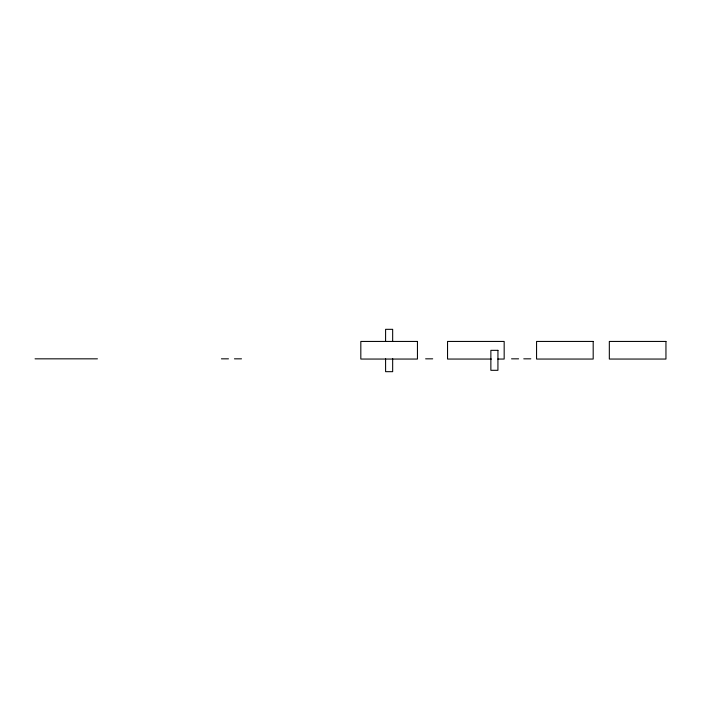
<?xml version="1.0" encoding="UTF-8"?>
<svg xmlns="http://www.w3.org/2000/svg" width="701" height="701" viewBox="0 0 701 701"><rect width="100%" height="100%" fill="white"/><g stroke="black" fill="none" stroke-linecap="round" stroke-linejoin="round"><path stroke-width="1.05" d="M35.05 358.833L97.43 358.833M221.42 358.833L228.473 358.833M234.441 358.833L241.503 358.833M425.621 358.833L432.683 358.833M511.546 358.833L518.6 358.833M523.761 358.833L530.823 358.833M491.348 359.052L447.545 359.052L447.545 341.44L504.168 341.44L504.168 359.052L497.841 359.052M392.665 341.273L392.665 329.321L385.603 329.321L385.585 341.273M392.665 358.64L392.665 371.679L385.603 371.679L385.585 358.64M417.445 341.44L360.822 341.44L360.822 359.052L417.445 359.052L417.445 341.44M593.186 341.44L536.563 341.44L536.563 359.052L593.186 359.052L593.186 341.44M665.95 341.44L609.327 341.44L609.327 359.052L665.95 359.052L665.95 341.44M497.929 350.334L490.875 350.334L490.866 370.312L497.929 370.312L497.947 350.334"/></g></svg>
